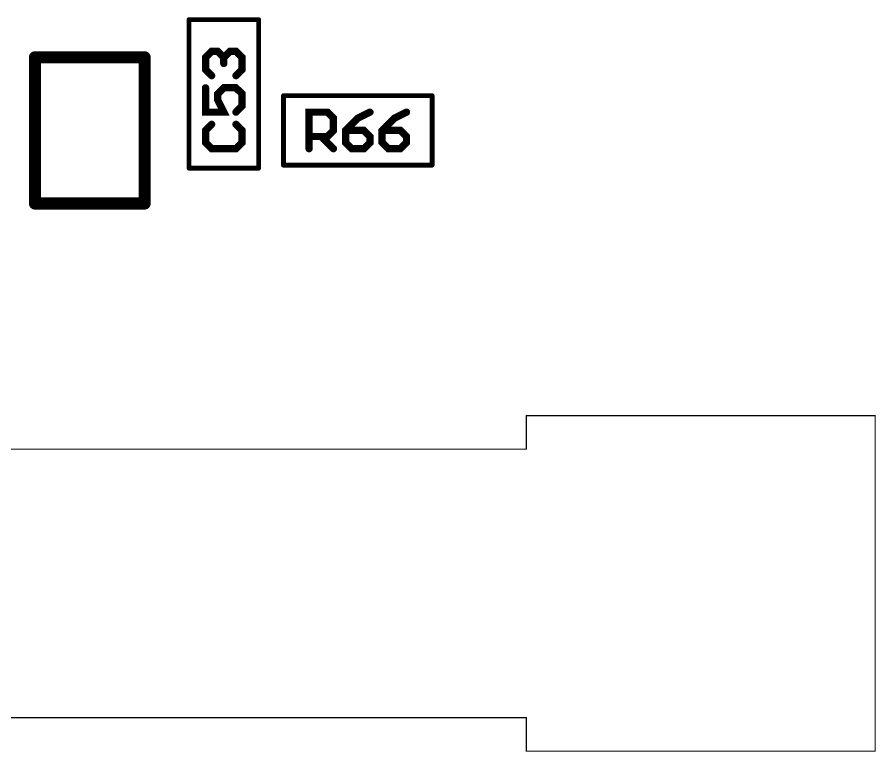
# Model space of a CAD drawing. Extents: x -4.2 to 14.8, y -3.5 to 8.8.
# Drawn here: x 5.125 to 5.83, y 2.295 to 2.898 of the extents above; entities that cross this region are included whole.
import ezdxf

# ---------------------------------------------------------------- set-up
doc = ezdxf.new("R2010")
doc.units = 0
doc.layers.add('2D_LINE_00', color=1, linetype='CONTINUOUS')

# ---------------------------------------------------------------- blocks, each defined once
blk = doc.blocks.new('SMOOTH_0$01')
at = {"const_width": 0.005}
blk.add_lwpolyline([(-0.0025, 0, 1), (0.0025, 0, 1)], format="xyb", close=True, dxfattribs=at)
blk = doc.blocks.new('DRAWING_3193')
at = {"layer": '2D_LINE_00', "const_width": 0.01}
blk.add_lwpolyline([(0, 0), (0.09, 0)], dxfattribs=at)
at = {"layer": '2D_LINE_00'}
for p in [(0, 0), (0.09, 0)]:
    blk.add_blockref('SMOOTH_0$01', p, dxfattribs=at)
blk = doc.blocks.new('DRAWING_3194')
at = {"layer": '2D_LINE_00', "const_width": 0.01}
blk.add_lwpolyline([(0, 0), (0, 0.12)], dxfattribs=at)
at = {"layer": '2D_LINE_00'}
for p in [(0, 0.12), (0, 0)]:
    blk.add_blockref('SMOOTH_0$01', p, dxfattribs=at)
blk = doc.blocks.new('DRAWING_3195')
at = {"layer": '2D_LINE_00', "const_width": 0.01}
blk.add_lwpolyline([(0, 0), (0.09, 0)], dxfattribs=at)
at = {"layer": '2D_LINE_00'}
for p in [(0, 0), (0.09, 0)]:
    blk.add_blockref('SMOOTH_0$01', p, dxfattribs=at)
blk = doc.blocks.new('DRAWING_3196')
at = {"layer": '2D_LINE_00', "const_width": 0.01}
blk.add_lwpolyline([(0, 0), (0, 0.12)], dxfattribs=at)
at = {"layer": '2D_LINE_00'}
for p in [(0, 0.12), (0, 0)]:
    blk.add_blockref('SMOOTH_0$01', p, dxfattribs=at)
blk = doc.blocks.new('SMOOTH_0$001')
at = {"const_width": 0.0005}
blk.add_lwpolyline([(-0.00025, 0, 1), (0.00025, 0, 1)], format="xyb", close=True, dxfattribs=at)
blk = doc.blocks.new('DRAWING_3477')
at = {"layer": '2D_LINE_00', "const_width": 0.001}
blk.add_lwpolyline([(0, 0), (2.07087, 0)], dxfattribs=at)
at = {"layer": '2D_LINE_00'}
blk.add_blockref('SMOOTH_0$001', (2.07087, 0), dxfattribs=at)
blk = doc.blocks.new('DRAWING_3481')
at = {"layer": '2D_LINE_00', "const_width": 0.001}
blk.add_lwpolyline([(0, 0), (0.03839, -0.03838), (0.28642, -0.03838), (0.28642, -0.01083), (2.35729, -0.01083)], dxfattribs=at)
at = {"layer": '2D_LINE_00'}
blk.add_blockref('SMOOTH_0$001', (2.35729, -0.01083), dxfattribs=at)
blk = doc.blocks.new('DRAWING_3482')
at = {"layer": '2D_LINE_00', "const_width": 0.001}
blk.add_lwpolyline([(0, 0), (0, 0.02755)], dxfattribs=at)
at = {"layer": '2D_LINE_00'}
for p in [(0, 0.02755), (0, 0)]:
    blk.add_blockref('SMOOTH_0$001', p, dxfattribs=at)
blk = doc.blocks.new('DRAWING_3483')
at = {"layer": '2D_LINE_00', "const_width": 0.001}
blk.add_lwpolyline([(0, 0), (0.28641, 0), (0.28641, 0.27559)], dxfattribs=at)
at = {"layer": '2D_LINE_00'}
for p in [(0.28641, 0.27559), (0, 0), (0.28641, 0)]:
    blk.add_blockref('SMOOTH_0$001', p, dxfattribs=at)
blk = doc.blocks.new('DRAWING_3484')
at = {"layer": '2D_LINE_00', "const_width": 0.001}
blk.add_lwpolyline([(0, 0), (0.28641, 0)], dxfattribs=at)
at = {"layer": '2D_LINE_00'}
for p in [(0, 0), (0.28641, 0)]:
    blk.add_blockref('SMOOTH_0$001', p, dxfattribs=at)
blk = doc.blocks.new('DRAWING_3485')
at = {"layer": '2D_LINE_00', "const_width": 0.001}
blk.add_lwpolyline([(0, 0), (0, 0.02756)], dxfattribs=at)
at = {"layer": '2D_LINE_00'}
for p in [(0, 0.02756), (0, 0)]:
    blk.add_blockref('SMOOTH_0$001', p, dxfattribs=at)
blk = doc.blocks.new('SMOOTH_0$00394')
at = {"const_width": 0.00197}
blk.add_lwpolyline([(-0.00098, 0, 1), (0.00098, 0, 1)], format="xyb", close=True, dxfattribs=at)
blk = doc.blocks.new('DRAWING_3849')
at = {"layer": '2D_LINE_00', "const_width": 0.00394}
blk.add_lwpolyline([(0, 0), (0, 0.05708)], dxfattribs=at)
at = {"layer": '2D_LINE_00'}
for p in [(0, 0.05708), (0, 0)]:
    blk.add_blockref('SMOOTH_0$00394', p, dxfattribs=at)
blk = doc.blocks.new('DRAWING_3850')
at = {"layer": '2D_LINE_00', "const_width": 0.00394}
blk.add_lwpolyline([(0, 0), (0, 0.05708)], dxfattribs=at)
at = {"layer": '2D_LINE_00'}
for p in [(0, 0.05708), (0, 0)]:
    blk.add_blockref('SMOOTH_0$00394', p, dxfattribs=at)
blk = doc.blocks.new('DRAWING_3851')
at = {"layer": '2D_LINE_00', "const_width": 0.00394}
blk.add_lwpolyline([(0, 0), (0.12204, 0)], dxfattribs=at)
at = {"layer": '2D_LINE_00'}
for p in [(0, 0), (0.12204, 0)]:
    blk.add_blockref('SMOOTH_0$00394', p, dxfattribs=at)
blk = doc.blocks.new('DRAWING_3852')
at = {"layer": '2D_LINE_00', "const_width": 0.00394}
blk.add_lwpolyline([(0, 0), (0.12204, 0)], dxfattribs=at)
at = {"layer": '2D_LINE_00'}
for p in [(0, 0), (0.12204, 0)]:
    blk.add_blockref('SMOOTH_0$00394', p, dxfattribs=at)
blk = doc.blocks.new('DRAWING_3901')
at = {"layer": '2D_LINE_00', "const_width": 0.00394}
blk.add_lwpolyline([(0, 0), (0.05708, 0)], dxfattribs=at)
at = {"layer": '2D_LINE_00'}
for p in [(0, 0), (0.05708, 0)]:
    blk.add_blockref('SMOOTH_0$00394', p, dxfattribs=at)
blk = doc.blocks.new('DRAWING_3902')
at = {"layer": '2D_LINE_00', "const_width": 0.00394}
blk.add_lwpolyline([(0, 0), (0.05708, 0)], dxfattribs=at)
at = {"layer": '2D_LINE_00'}
for p in [(0, 0), (0.05708, 0)]:
    blk.add_blockref('SMOOTH_0$00394', p, dxfattribs=at)
blk = doc.blocks.new('DRAWING_3903')
at = {"layer": '2D_LINE_00', "const_width": 0.00394}
blk.add_lwpolyline([(0, 0), (0, 0.12204)], dxfattribs=at)
at = {"layer": '2D_LINE_00'}
for p in [(0, 0.12204), (0, 0)]:
    blk.add_blockref('SMOOTH_0$00394', p, dxfattribs=at)
blk = doc.blocks.new('DRAWING_3904')
at = {"layer": '2D_LINE_00', "const_width": 0.00394}
blk.add_lwpolyline([(0, 0), (0, 0.12204)], dxfattribs=at)
at = {"layer": '2D_LINE_00'}
for p in [(0, 0.12204), (0, 0)]:
    blk.add_blockref('SMOOTH_0$00394', p, dxfattribs=at)
blk = doc.blocks.new('SMOOTH_0$006')
at = {"const_width": 0.003}
blk.add_lwpolyline([(-0.0015, 0, 1), (0.0015, 0, 1)], format="xyb", close=True, dxfattribs=at)
blk = doc.blocks.new('DRAWING_4203')
at = {"layer": '2D_LINE_00', "const_width": 0.006}
blk.add_lwpolyline([(0, 0), (0, 0.02999), (0.01499, 0.02999), (0.01999, 0.02499), (0.01999, 0.015), (0.01499, 0.01), (0, 0.01)], dxfattribs=at)
at = {"layer": '2D_LINE_00'}
for p in [(0, 0.02999), (0.01499, 0.02999), (0.01999, 0.02499), (0.01999, 0.015), (0, 0.01), (0.01499, 0.01), (0, 0)]:
    blk.add_blockref('SMOOTH_0$006', p, dxfattribs=at)
blk = doc.blocks.new('DRAWING_4204')
at = {"layer": '2D_LINE_00', "const_width": 0.006}
blk.add_lwpolyline([(0, 0), (0.00999, -0.01)], dxfattribs=at)
at = {"layer": '2D_LINE_00'}
for p in [(0, 0), (0.00999, -0.01)]:
    blk.add_blockref('SMOOTH_0$006', p, dxfattribs=at)
blk = doc.blocks.new('DRAWING_4205')
at = {"layer": '2D_LINE_00', "const_width": 0.006}
blk.add_lwpolyline([(0, 0), (-0.00999, -0.005), (-0.01999, -0.01499), (-0.01999, -0.02499), (-0.01499, -0.02999), (-0.00499, -0.02999), (0, -0.02499), (0, -0.01999), (-0.00499, -0.01499), (-0.01999, -0.01499)], dxfattribs=at)
at = {"layer": '2D_LINE_00'}
for p in [(0, 0), (-0.00999, -0.005), (-0.01999, -0.01499), (-0.01999, -0.01499), (-0.00499, -0.01499), (0, -0.01999), (-0.01999, -0.02499), (-0.01499, -0.02999), (-0.00499, -0.02999), (0, -0.02499)]:
    blk.add_blockref('SMOOTH_0$006', p, dxfattribs=at)
blk = doc.blocks.new('DRAWING_4206')
at = {"layer": '2D_LINE_00', "const_width": 0.006}
blk.add_lwpolyline([(0, 0), (-0.00999, -0.005), (-0.01999, -0.01499), (-0.01999, -0.02499), (-0.01499, -0.02999), (-0.00499, -0.02999), (0, -0.02499), (0, -0.01999), (-0.00499, -0.01499), (-0.01999, -0.01499)], dxfattribs=at)
at = {"layer": '2D_LINE_00'}
for p in [(0, 0), (-0.00999, -0.005), (-0.01999, -0.01499), (-0.01999, -0.01499), (-0.00499, -0.01499), (0, -0.01999), (-0.01999, -0.02499), (-0.01499, -0.02999), (-0.00499, -0.02999), (0, -0.02499)]:
    blk.add_blockref('SMOOTH_0$006', p, dxfattribs=at)
blk = doc.blocks.new('DRAWING_4258')
at = {"layer": '2D_LINE_00', "const_width": 0.006}
blk.add_lwpolyline([(0, 0), (-0.005, -0.00499), (-0.005, -0.01499), (0, -0.01999), (0.01999, -0.01999), (0.02499, -0.01499), (0.02499, -0.00499), (0.01999, 0)], dxfattribs=at)
at = {"layer": '2D_LINE_00'}
for p in [(0, 0), (0.01999, 0), (-0.005, -0.00499), (0.02499, -0.00499), (-0.005, -0.01499), (0.02499, -0.01499), (0, -0.01999), (0.01999, -0.01999)]:
    blk.add_blockref('SMOOTH_0$006', p, dxfattribs=at)
blk = doc.blocks.new('DRAWING_4259')
at = {"layer": '2D_LINE_00', "const_width": 0.006}
blk.add_lwpolyline([(0, 0), (0, -0.01999), (0.01499, -0.01999), (0.01, -0.00999), (0.01, -0.00499), (0.01499, 0), (0.02499, 0), (0.02999, -0.00499), (0.02999, -0.01499), (0.02499, -0.01999)], dxfattribs=at)
at = {"layer": '2D_LINE_00'}
for p in [(0, 0), (0.01499, 0), (0.02499, 0), (0.01, -0.00499), (0.01, -0.00999), (0.02999, -0.00499), (0.02999, -0.01499), (0, -0.01999), (0.01499, -0.01999), (0.02499, -0.01999)]:
    blk.add_blockref('SMOOTH_0$006', p, dxfattribs=at)
blk = doc.blocks.new('DRAWING_4260')
at = {"layer": '2D_LINE_00', "const_width": 0.006}
blk.add_lwpolyline([(0, 0), (-0.005, 0.005), (-0.005, 0.015), (0, 0.01999), (0.005, 0.01999), (0.00999, 0.015), (0.00999, 0.01), (0.00999, 0.015), (0.01499, 0.01999), (0.01999, 0.01999), (0.02499, 0.015), (0.02499, 0.005), (0.01999, 0)], dxfattribs=at)
at = {"layer": '2D_LINE_00'}
for p in [(0, 0.01999), (0.005, 0.01999), (0.01499, 0.01999), (0.01999, 0.01999), (-0.005, 0.015), (0.00999, 0.015), (0.00999, 0.015), (0.02499, 0.015), (-0.005, 0.005), (0.00999, 0.01), (0.02499, 0.005), (0, 0), (0.01999, 0)]:
    blk.add_blockref('SMOOTH_0$006', p, dxfattribs=at)

msp = doc.modelspace()

# ---------------------------------------------------------------- block references
for name, p in [('DRAWING_3902', (5.26646, 2.89602)), ('DRAWING_3903', (5.26646, 2.77398)), ('DRAWING_3904', (5.32354, 2.77398)), ('DRAWING_3193', (5.14, 2.865)), ('DRAWING_3196', (5.14, 2.745)), ('DRAWING_3194', (5.23, 2.745)), ('DRAWING_4260', (5.28501, 2.84998)), ('DRAWING_4259', (5.28001, 2.83998)), ('DRAWING_3850', (5.34398, 2.77646)), ('DRAWING_3852', (5.34398, 2.83354)), ('DRAWING_3849', (5.46602, 2.77646)), ('DRAWING_4203', (5.365, 2.79)), ('DRAWING_4205', (5.41498, 2.81999)), ('DRAWING_4206', (5.44497, 2.81999)), ('DRAWING_4258', (5.28501, 2.80999)), ('DRAWING_4204', (5.375, 2.8)), ('DRAWING_3851', (5.34398, 2.77646)), ('DRAWING_3901', (5.26646, 2.77398)), ('DRAWING_3195', (5.14, 2.745)), ('DRAWING_3483', (5.54331, 2.29528)), ('DRAWING_3484', (5.54331, 2.57087)), ('DRAWING_3485', (5.54331, 2.54331)), ('DRAWING_3477', (3.47244, 2.54331)), ('DRAWING_3481', (3.18602, 2.33366)), ('DRAWING_3482', (5.54331, 2.29528))]:
    msp.add_blockref(name, p)

doc.saveas('drawing.dxf')
